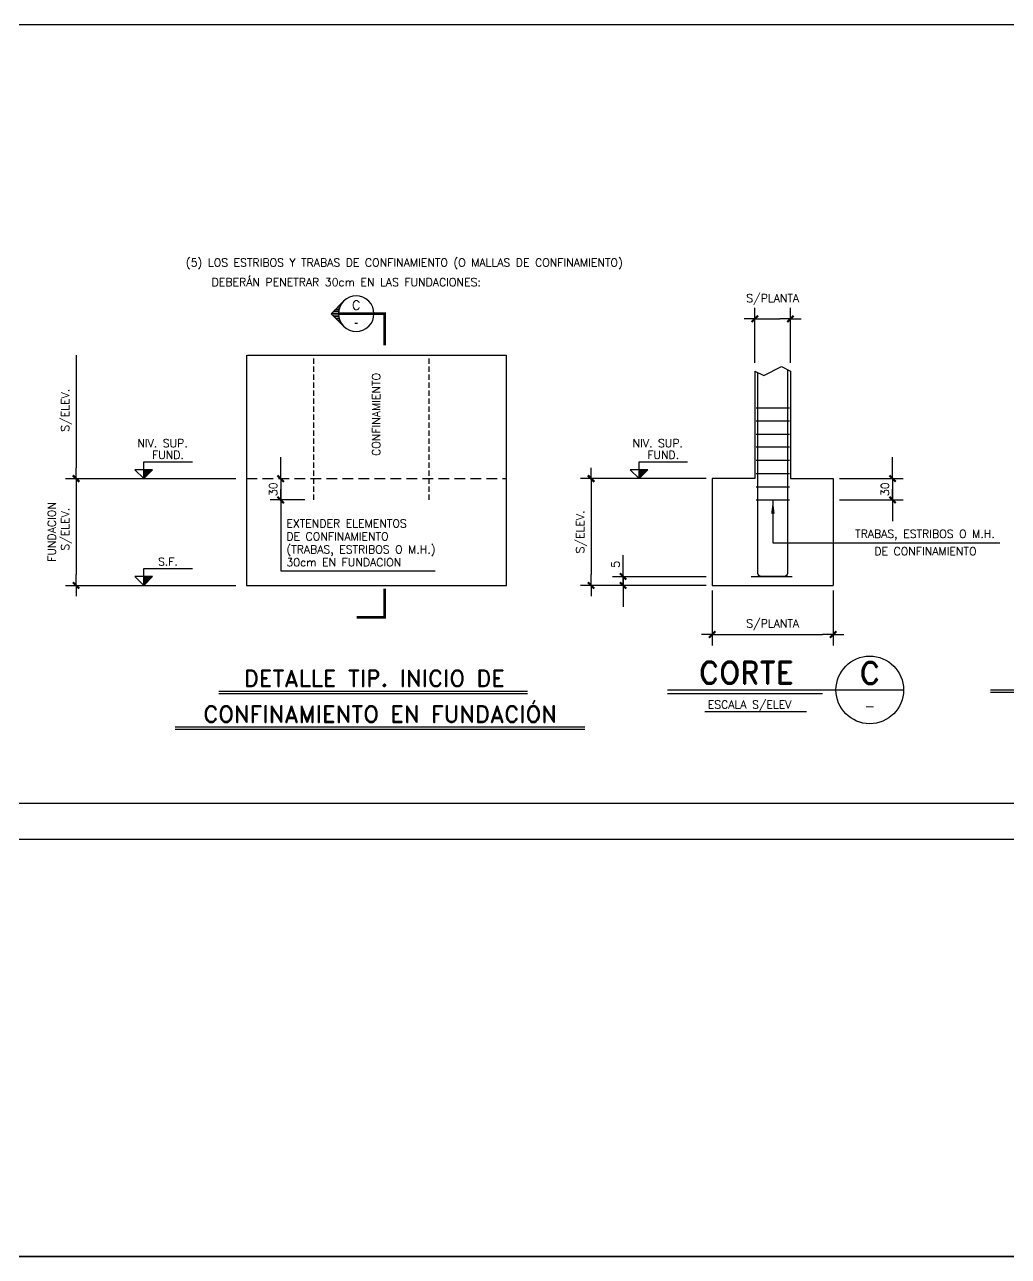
# Model space of a CAD drawing. Extents: x -11621 to 12069, y -2075 to 16129.
# Drawn here: x 2300 to 3683, y 68 to 1799 of the extents above; entities that cross this region are included whole.
import ezdxf
from ezdxf.enums import TextEntityAlignment as Align

# ---------------------------------------------------------------- set-up
doc = ezdxf.new("R2010")
doc.units = 0
doc.header["$LTSCALE"] = 30
doc.header["$MEASUREMENT"] = 0
doc.linetypes.add('DASHED', pattern=[0.75, 0.5, -0.25])
doc.linetypes.add('HIDDEN', pattern=[0.375, 0.25, -0.125])
doc.layers.get('0').update_dxf_attribs({"linetype": 'CONTINUOUS'})
for name, color, linetype in [('CONTORNOS', 3, 'CONTINUOUS'), ('CORTES', 5, 'CONTINUOUS'), ('RLA-CORTES', 5, 'CONTINUOUS'), ('RLA-FORMATO', 7, 'CONTINUOUS'), ('RLA-TEXTOS-FE', 9, 'CONTINUOUS'), ('TEXTOS2', 6, 'CONTINUOUS')]:
    doc.layers.add(name, color=color, linetype=linetype)
doc.styles.add('ROMAND', font='romand', dxfattribs={"height": 31.5})
doc.styles.add('ROMANS', font='romans.shx', dxfattribs={"height": 11.25})
doc.styles.add('SIETE50', font='ROMAND.SHX', dxfattribs={"height": 31.5})
doc.linetypes.add('ZIGZAG', pattern='A,0.0001,-0.2,[131,ltypeshp.shx,S=0.2,R=0,X=-0.2,Y=0],-0.4,[131,ltypeshp.shx,S=0.2,R=180,X=0.2,Y=0],-0.2', length=0.8001)
doc.dimstyles.new('ING20', dxfattribs={"dimscale": 50, "dimtxt": 0.27, "dimasz": 0.3, "dimexe": 0.3, "dimexo": 1, "dimgap": 0.1, "dimtad": 1, "dimdec": 1, "dimlfac": 0.4, "dimzin": 12, "dimdsep": 46, "dimtxsty": 'ROMANS', "dimblk1": 'TICK1', "dimblk2": 'TICK1', "dimsah": 1, "dimcen": 0.09, "dimse1": 1, "dimse2": 1, "dimclrd": 2, "dimclre": 1, "dimclrt": 3, "dimadec": 0, "dimazin": 0, "dimtfac": 1, "dimtdec": 1, "dimtix": 1, "dimtmove": 2, "dimatfit": 3, "dimldrblk": 'TICK1', "dimfxl": 1, "dimtolj": 1, "dimtzin": 12, "dimarcsym": 0})
doc.dimstyles.new('ING50', dxfattribs={"dimscale": 50, "dimtxt": 0.27, "dimasz": 0.3, "dimexe": 0.3, "dimexo": 1, "dimgap": 0.1, "dimtad": 1, "dimdec": 1, "dimzin": 12, "dimdsep": 46, "dimtxsty": 'ROMANS', "dimblk1": 'TICK1', "dimblk2": 'TICK1', "dimsah": 1, "dimcen": 0.09, "dimse1": 1, "dimse2": 1, "dimclrd": 2, "dimclre": 1, "dimclrt": 3, "dimadec": 0, "dimazin": 0, "dimtfac": 1, "dimtdec": 1, "dimtix": 1, "dimtmove": 2, "dimatfit": 3, "dimldrblk": 'TICK1', "dimfxl": 1, "dimtolj": 1, "dimtzin": 12, "dimarcsym": 0})

# ---------------------------------------------------------------- blocks, each defined once
blk = doc.blocks.new('TICK1')
at = {"color": 2}
for points in [[(0, 0), (-1, 0)], [(0, 0), (1, 0)]]:
    blk.add_lwpolyline(points, dxfattribs=at)
at = {"color": 2, "const_width": 0.2}
blk.add_lwpolyline([(-0.3, -0.3), (0.3, 0.3)], dxfattribs=at)
blk = doc.blocks.new('*D20')
at = {"layer": 'RLA-CORTES', "color": 2, "lineweight": -2, "transparency": 16777216}
for p, q in [((2660, 1176), (2660, 1191)), ((2660, 1161), (2660, 1131)), ((2660, 1116), (2660, 1101))]:
    blk.add_line(p, q, dxfattribs=at)
at = {"layer": 'RLA-CORTES', "color": 2, "lineweight": -2, "transparency": 16777216, "xscale": 15, "yscale": 15, "zscale": 15}
for p, rotation in [((2660, 1161), 270), ((2660, 1131), 90)]:
    blk.add_blockref('TICK1', p, dxfattribs=dict(at, rotation=rotation))
at = {"layer": 'RLA-CORTES', "color": 3, "transparency": 16777216, "insert": (2649.4, 1146), "char_height": 11.25, "attachment_point": 5, "rotation": 90, "style": 'ROMANS'}
blk.add_mtext('\\A1;30', dxfattribs=at)
blk = doc.blocks.new('nivel-el')
at = {"linetype": 'Continuous'}
blk.add_hatch(color=1, dxfattribs=at).paths.add_polyline_path([(0, 0), (12.5, 12.5), (0, 12.5)])
at = {"color": 3}
blk.add_lwpolyline([(0, 0), (12.5, 12.5), (0, 12.5), (-12.5, 12.5), (0, 0), (0, 12.5), (0, 23.6), (68.4, 23.6)], dxfattribs=at)
at = {"color": 3, "style": 'ROMANS'}
blk.add_attdef('%%P0.00', text='', height=11.2, dxfattribs=at).set_placement((34, 27.7), align=Align.CENTER)
blk = doc.blocks.new('*D18')
at = {"layer": 'RLA-CORTES', "color": 2, "lineweight": -2, "transparency": 16777216}
blk.add_line((2372.3, 1146), (2372.3, 1026), dxfattribs=at)
at = {"layer": 'RLA-CORTES', "color": 2, "lineweight": -2, "transparency": 16777216, "xscale": 15, "yscale": 15, "zscale": 15}
for p, rotation in [((2372.3, 1161), 90), ((2372.3, 1011), 270)]:
    blk.add_blockref('TICK1', p, dxfattribs=dict(at, rotation=rotation))
at = {"layer": 'RLA-CORTES', "color": 3, "transparency": 16777216, "insert": (2349.3, 1086), "char_height": 11.25, "attachment_point": 5, "rotation": 90, "style": 'ROMANS'}
blk.add_mtext('\\A1;FUNDACION\\P S/ELEV.', dxfattribs=at)
blk = doc.blocks.new('*X24')
at = {"color": 0}
for p, q in [((2610.1, 1260), (2610.4, 1260)), ((2611.9, 1257.5), (2612.9, 1257.5)), ((2613.2, 1255), (2615.4, 1255)), ((2614.2, 1252.5), (2617.9, 1252.5)), ((2614.9, 1250), (2620.4, 1250)), ((2615.3, 1247.5), (2622.9, 1247.5)), ((2610.9, 1230), (2611.4, 1230)), ((2612.4, 1232.5), (2613.9, 1232.5)), ((2613.6, 1235), (2616.4, 1235)), ((2614.5, 1237.5), (2618.9, 1237.5)), ((2615.1, 1240), (2621.4, 1240)), ((2615.4, 1242.5), (2623.9, 1242.5)), ((2615.5, 1245), (2625.4, 1245)), ((2608.8, 1227.5), (2608.9, 1227.5))]:
    blk.add_line(p, q, dxfattribs=at)
blk = doc.blocks.new('corte2')
at = {"color": 2, "linetype": 'Continuous'}
for p, q in [((-57.7, 17.7), (-75.4, 0)), ((-75.4, 0), (-57.7, -17.7))]:
    blk.add_line(p, q, dxfattribs=at)
at = {"color": 2, "linetype": 'Continuous', "const_width": 3.5}
blk.add_lwpolyline([(-65, 0), (0, 0), (0, -44.5)], dxfattribs=at)
at = {"color": 2, "linetype": 'Continuous'}
blk.add_arc((-40, 0), 25, 135, 225, dxfattribs=at)
at = {"color": 1, "linetype": 'Continuous'}
blk.add_arc((-40, 0), 25, 225, 135, dxfattribs=at)
at = {"color": 2, "linetype": 'Continuous', "xscale": -1}
blk.add_blockref('*X24', (2550.5, -1244.5), dxfattribs=at)
at = {"color": 3, "linetype": 'Continuous', "style": 'ROMAND'}
blk.add_attdef('A', text='', height=13, dxfattribs=at).set_placement((-40, 12), align=Align.MIDDLE)
at = {"color": 3, "linetype": 'Continuous'}
blk.add_attdef('-', text='', height=13, dxfattribs=at).set_placement((-40, -12), align=Align.MIDDLE)
blk = doc.blocks.new('corte9')
at = {"color": 2, "const_width": 3.51}
blk.add_lwpolyline([(0, 39.5), (0, 0), (40.5, 0)], dxfattribs=at)
blk = doc.blocks.new('*D26')
at = {"layer": 'CORTES', "color": 2, "lineweight": -2, "transparency": 16777216}
blk.add_line((3096.4, 1146), (3096.4, 1026), dxfattribs=at)
at = {"layer": 'CORTES', "color": 2, "lineweight": -2, "transparency": 16777216, "xscale": 15, "yscale": 15, "zscale": 15}
for p, rotation in [((3096.4, 1161), 90), ((3096.4, 1011), 270)]:
    blk.add_blockref('TICK1', p, dxfattribs=dict(at, rotation=rotation))
at = {"layer": 'CORTES', "color": 3, "transparency": 16777216, "insert": (3082.8, 1086), "char_height": 11.25, "attachment_point": 5, "rotation": 90, "style": 'ROMANS'}
blk.add_mtext('\\A1;S/ELEV.', dxfattribs=at)
blk = doc.blocks.new('*D27')
at = {"layer": 'CORTES', "color": 2, "lineweight": -2, "transparency": 16777216}
for p, q in [((3141.4, 1038.5), (3141.4, 1053.5)), ((3141.4, 1023.5), (3141.4, 1011)), ((3141.4, 996), (3141.4, 981))]:
    blk.add_line(p, q, dxfattribs=at)
at = {"layer": 'CORTES', "color": 2, "lineweight": -2, "transparency": 16777216, "xscale": 15, "yscale": 15, "zscale": 15}
for p, rotation in [((3141.4, 1023.5), 270), ((3141.4, 1011), 90)]:
    blk.add_blockref('TICK1', p, dxfattribs=dict(at, rotation=rotation))
at = {"layer": 'CORTES', "color": 3, "transparency": 16777216, "insert": (3130.8, 1040.5), "char_height": 11.25, "attachment_point": 5, "rotation": 90, "style": 'ROMANS'}
blk.add_mtext('\\A1;5', dxfattribs=at)
blk = doc.blocks.new('*D28')
at = {"layer": 'CORTES', "color": 2, "lineweight": -2, "transparency": 16777216}
for p, q in [((3520.2, 1176), (3520.2, 1191)), ((3520.2, 1161), (3520.2, 1131)), ((3520.2, 1116), (3520.2, 1101))]:
    blk.add_line(p, q, dxfattribs=at)
at = {"layer": 'CORTES', "color": 2, "lineweight": -2, "transparency": 16777216, "xscale": 15, "yscale": 15, "zscale": 15}
for p, rotation in [((3520.2, 1161), 270), ((3520.2, 1131), 90)]:
    blk.add_blockref('TICK1', p, dxfattribs=dict(at, rotation=rotation))
at = {"layer": 'CORTES', "color": 3, "transparency": 16777216, "insert": (3509.6, 1146), "char_height": 11.25, "attachment_point": 5, "rotation": 90, "style": 'ROMANS'}
blk.add_mtext('\\A1;30', dxfattribs=at)
blk = doc.blocks.new('*D29')
at = {"layer": 'CORTES', "color": 2, "lineweight": -2, "transparency": 16777216}
blk.add_line((3341.7, 1385.4), (3361.7, 1385.4), dxfattribs=at)
at = {"layer": 'CORTES', "color": 2, "lineweight": -2, "transparency": 16777216, "xscale": 15, "yscale": 15, "zscale": 15, "rotation": 180}
blk.add_blockref('TICK1', (3326.7, 1385.4), dxfattribs=at)
at = {"layer": 'CORTES', "color": 2, "lineweight": -2, "transparency": 16777216, "xscale": 15, "yscale": 15, "zscale": 15}
blk.add_blockref('TICK1', (3376.7, 1385.4), dxfattribs=at)
at = {"layer": 'CORTES', "color": 3, "transparency": 16777216, "insert": (3351.7, 1412.6), "char_height": 11.25, "attachment_point": 5, "style": 'ROMANS'}
blk.add_mtext('\\A1;S/PLANTA', dxfattribs=at)
blk = doc.blocks.new('FLECHA')
at = {"color": 2}
blk.add_lwpolyline([(0, 0, 0, 5, 0), (19.2, 0, 5, 5, 0)], format="xyseb", dxfattribs=at)
blk = doc.blocks.new('*D30')
at = {"layer": 'CORTES', "color": 2, "lineweight": -2, "transparency": 16777216}
blk.add_line((3281.7, 941.9), (3421.7, 941.9), dxfattribs=at)
at = {"layer": 'CORTES', "color": 2, "lineweight": -2, "transparency": 16777216, "xscale": 15, "yscale": 15, "zscale": 15, "rotation": 180}
blk.add_blockref('TICK1', (3266.7, 941.9), dxfattribs=at)
at = {"layer": 'CORTES', "color": 2, "lineweight": -2, "transparency": 16777216, "xscale": 15, "yscale": 15, "zscale": 15}
blk.add_blockref('TICK1', (3436.7, 941.9), dxfattribs=at)
at = {"layer": 'CORTES', "color": 3, "transparency": 16777216, "insert": (3351.7, 955.5), "char_height": 11.25, "attachment_point": 5, "style": 'ROMANS'}
blk.add_mtext('\\A1;S/PLANTA', dxfattribs=at)

msp = doc.modelspace()

# ---------------------------------------------------------------- linework, layer by layer
at = {"color": 6}
for p, q in [((2573.08, 862.38), (3006.98, 862.38)), ((2573.08, 859.05), (3006.98, 859.05)), ((3658.12, 864.05), (4562.6, 864.05)), ((3658.12, 860.71), (4562.6, 860.71)), ((2511.75, 812.15), (3087.75, 812.15)), ((2511.75, 808.81), (3087.75, 808.81))]:
    msp.add_line(p, q, dxfattribs=at)
at = {"layer": 'CONTORNOS', "color": 1}
for p, q in [((3352.03, 1130.96), (3352.03, 1070.7)), ((3352.03, 1070.7), (3671.25, 1070.7))]:
    msp.add_line(p, q, dxfattribs=at)
at = {"layer": 'CONTORNOS', "color": 2}
msp.add_lwpolyline([(3326.73, 1312.12), (3339.23, 1305.87), (3364.23, 1318.37), (3376.73, 1312.12)], dxfattribs=at)
at = {"layer": 'CORTES', "color": 1}
for p, q in [((3326.73, 1323.7), (3326.73, 1400.98)), ((3376.73, 1323.7), (3376.73, 1400.98)), ((3328.6, 1260.52), (3375.37, 1260.52)), ((3328.6, 1242.27), (3375.37, 1242.27)), ((3328.6, 1223.42), (3375.37, 1223.42)), ((3328.6, 1205.78), (3375.37, 1205.78)), ((3328.6, 1186.92), (3375.37, 1186.92)), ((3258.35, 1160.96), (3081.4, 1160.96)), ((3328.6, 1168.06), (3375.37, 1168.06)), ((3445.62, 1160.96), (3535.22, 1160.96)), ((3328.6, 1149.21), (3375.37, 1149.21)), ((3328.6, 1130.96), (3375.37, 1130.96)), ((3445.62, 1130.96), (3535.22, 1130.96)), ((3126.4, 1023.47), (3258.35, 1023.47)), ((3258.35, 1010.96), (3081.4, 1010.96)), ((3266.73, 1003.59), (3266.73, 926.31)), ((3436.73, 1003.59), (3436.73, 926.31))]:
    msp.add_line(p, q, dxfattribs=at)
at = {"layer": 'CORTES', "color": 3}
for p, q in [((3326.73, 1312.12), (3326.73, 1160.96)), ((3376.73, 1312.12), (3376.73, 1160.96)), ((3266.73, 1160.96), (3266.73, 1010.96)), ((3326.73, 1160.96), (3266.73, 1160.96)), ((3376.73, 1160.96), (3436.73, 1160.96)), ((3436.73, 1160.96), (3436.73, 1010.96)), ((3266.73, 1010.96), (3436.73, 1010.96))]:
    msp.add_line(p, q, dxfattribs=at)
at = {"layer": 'CORTES', "color": 0}
msp.add_line((3321.66, 1023.47), (3379.03, 1023.47), dxfattribs=at)
for points in [[(3372.48, 1314.24), (3372.48, 1027.72, -0.4142136), (3368.23, 1023.47), (3335.23, 1023.47, -0.4142136), (3330.98, 1027.72)], [(3330.98, 1027.72), (3330.98, 1309.99, -0.4166003)]]:
    msp.add_lwpolyline(points, format="xyb", dxfattribs=at)
at = {"layer": 'RLA-CORTES', "color": 2}
for p, q in [((2372.28, 1334.53), (2372.28, 1175.96)), ((41.9, 654.37), (4656.16, 654.37))]:
    msp.add_line(p, q, dxfattribs=at)
at = {"layer": 'RLA-CORTES', "color": 1, "linetype": 'ZIGZAG'}
for p, q in [((2612, 1334.53), (2612, 1010.96)), ((2977.5, 1010.96), (2977.5, 1334.53))]:
    msp.add_line(p, q, dxfattribs=at)
at = {"layer": 'RLA-CORTES', "color": 1, "linetype": 'HIDDEN'}
for p, q in [((2706.51, 1130.96), (2706.51, 1334.53)), ((2868.51, 1130.96), (2868.51, 1334.53))]:
    msp.add_line(p, q, dxfattribs=at)
at = {"layer": 'RLA-CORTES', "color": 1}
for p, q in [((2357.28, 1160.96), (2597, 1160.96)), ((2694, 1130.96), (2645, 1130.96)), ((2660, 1130.96), (2660, 1031.38)), ((2660, 1031.38), (2877.03, 1031.38)), ((2357.28, 1010.96), (2597, 1010.96))]:
    msp.add_line(p, q, dxfattribs=at)
at = {"layer": 'RLA-CORTES', "color": 2, "linetype": 'DASHED'}
msp.add_line((2612, 1160.96), (2977.5, 1160.96), dxfattribs=at)
at = {"layer": 'RLA-CORTES', "color": 3}
msp.add_line((2612, 1010.96), (2977.5, 1010.96), dxfattribs=at)
at = {"layer": 'RLA-CORTES', "color": 2}
msp.add_lwpolyline([(91.9, 1798.87), (4606.16, 1798.87), (4606.16, 704.37), (91.9, 704.37)], close=True, dxfattribs=at)
at = {"layer": 'RLA-CORTES', "color": 1, "linetype": 'ZIGZAG'}
msp.add_lwpolyline([(2613.36, 1334.53), (2976.95, 1334.53)], dxfattribs=at)
at = {"layer": 'RLA-FORMATO', "color": 6, "linetype": 'Continuous'}
for p, q in [((-58.1, 68.1), (5686.9, 68.1)), ((5686.9, 68.1), (426.9, 68.1))]:
    msp.add_line(p, q, dxfattribs=at)
at = {"layer": 'TEXTOS2', "color": 6}
for p, q in [((3203.72, 864.05), (3535.74, 864.05)), ((3203.72, 859.05), (3421.74, 859.05))]:
    msp.add_line(p, q, dxfattribs=at)
at = {"layer": 'TEXTOS2', "color": 3}
msp.add_line((3256.1, 833.57), (3399.35, 833.57), dxfattribs=at)
msp.add_circle((3488.24, 864.05), 47.5, dxfattribs=at)

# ---------------------------------------------------------------- block references
at = {"layer": 'CONTORNOS'}
msp.add_blockref('corte2', (2806.14, 1392.65), dxfattribs=at).add_auto_attribs({'-': '-', 'A': 'C'})
at = {"layer": 'CONTORNOS', "color": 1, "rotation": 270}
msp.add_blockref('FLECHA', (3352.03, 1130.96), dxfattribs=at)
at = {"layer": 'CONTORNOS', "rotation": 90}
msp.add_blockref('corte9', (2806.14, 965.97), dxfattribs=at)
at = {"layer": 'CORTES'}
msp.add_blockref('nivel-el', (3163.77, 1160.96, 0), dxfattribs=at).add_auto_attribs({'%%P0.00': 'FUND.'})
at = {"layer": 'RLA-CORTES'}
for p, values in [((2467.44, 1160.96, 0), {'%%P0.00': 'FUND.'}), ((2467.44, 1010.96, 0), {'%%P0.00': 'S.F.'})]:
    msp.add_blockref('nivel-el', p, dxfattribs=at).add_auto_attribs(values)
at = {"layer": 'RLA-CORTES', "color": 2, "xscale": 15, "yscale": 15, "zscale": 15}
for p, rotation in [((2372.28, 1160.96), 270), ((2372.28, 1010.96), 90)]:
    msp.add_blockref('TICK1', p, dxfattribs=dict(at, rotation=rotation))

# ---------------------------------------------------------------- texts
at = {"color": 6, "style": 'ROMAND'}
for s, p in [('DETALLE TIP. INICIO DE ', (2799.77, 868.64)), ('CONFINAMIENTO EN FUNDACIÓN', (2799.77, 818.4))]:
    msp.add_text(s, height=23.3333, dxfattribs=at).set_placement(p, align=Align.CENTER)
at = {"layer": 'CONTORNOS', "color": 3, "style": 'ROMANS'}
msp.add_text('-', height=13, dxfattribs=at).set_placement((3488.4, 841.25), align=Align.MIDDLE)
at = {"layer": 'CORTES', "color": 3, "style": 'ROMANS'}
msp.add_text('NIV. SUP.', height=11.25, dxfattribs=at).set_placement((3154.75, 1205.06))
at = {"layer": 'CORTES', "color": 9, "style": 'ROMANS'}
for s, p in [('TRABAS, ESTRIBOS O M.H.', (3565.82, 1077.77)), ('DE CONFINAMIENTO', (3566.49, 1053.25))]:
    msp.add_text(s, height=11.25, dxfattribs=at).set_placement(p, align=Align.CENTER)
at = {"layer": 'RLA-CORTES', "color": 9, "style": 'ROMANS'}
msp.add_text('CONFINAMIENTO', height=11.25, rotation=90, dxfattribs=at).set_placement((2799.87, 1251.11), align=Align.CENTER)
at = {"layer": 'RLA-CORTES', "color": 3, "style": 'ROMANS'}
msp.add_text('NIV. SUP.', height=11.25, dxfattribs=at).set_placement((2458.41, 1205.06))
at = {"layer": 'RLA-CORTES', "color": 3, "insert": (2358.71, 1256.96), "char_height": 11.25, "attachment_point": 5, "rotation": 90, "style": 'ROMANS'}
msp.add_mtext('\\A1;S/ELEV.', dxfattribs=at)
at = {"layer": 'RLA-TEXTOS-FE', "color": 9, "style": 'ROMANS'}
for s, p in [('(5) LOS ESTRIBOS Y TRABAS DE CONFINAMIENTO (O MALLAS DE CONFINAMIENTO) ', (2526.72, 1458.86)), ('DEBERÁN PENETRAR 30cm EN LAS FUNDACIONES:', (2562.87, 1431.39)), ('EXTENDER ELEMENTOS', (2668, 1092.31)), ('DE CONFINAMIENTO', (2668, 1074.1)), ('(TRABAS, ESTRIBOS O M.H.)', (2668, 1055.88)), ('30cm EN FUNDACION', (2668, 1037.71))]:
    msp.add_text(s, height=11.25, dxfattribs=at).set_placement(p)
at = {"layer": 'TEXTOS2', "color": 6, "style": 'SIETE50'}
msp.add_text('CORTE', height=31.5, dxfattribs=at).set_placement((3248.1, 872.63))
msp.add_text('C', height=31.5, dxfattribs=at).set_placement((3488.32, 887.65), align=Align.MIDDLE_CENTER)
at = {"layer": 'TEXTOS2', "color": 3, "style": 'ROMANS'}
msp.add_text('ESCALA S/ELEV', height=11.25, dxfattribs=at).set_placement((3260.41, 837.79))

# ---------------------------------------------------------------- dimensions: what is measured, and where the dimension line sits
at = {"layer": 'CORTES', "color": 2}
dim = msp.add_linear_dim(base=(3376.73, 1385.39), p1=(3326.73, 1386.13), p2=(3376.73, 1390.58), angle=180, text='S/PLANTA', dimstyle='ING20', dxfattribs=at)
dim.commit()
dim.dimension.update_dxf_attribs({"geometry": '*D29', "text_midpoint": (3351.73, 1412.64), "dimtype": 160})
at = {"layer": 'CORTES'}
dim = msp.add_linear_dim(base=(3520.22, 1130.96), p1=(3520.22, 1160.96), p2=(3520.22, 1130.96), angle=90, dimstyle='ING50', override={"dimfxl": 0.2}, dxfattribs=at)
dim.commit()
dim.dimension.update_dxf_attribs({"geometry": '*D28', "text_midpoint": (3509.6, 1145.96)})
at = {"layer": 'CORTES', "color": 2}
for base, p1, p2, angle, text, picture, middle in [((3096.4, 1010.96), (3096.4, 1160.96), (3096.4, 1010.96), 90, 'S/ELEV.', '*D26', (3082.83, 1085.96)), ((3436.73, 941.89), (3266.73, 941.15), (3436.73, 936.71), 180, 'S/PLANTA', '*D30', (3351.73, 955.47))]:
    dim = msp.add_linear_dim(base=base, p1=p1, p2=p2, angle=angle, text=text, dimstyle='ING20', dxfattribs=at)
    dim.commit()
    dim.dimension.update_dxf_attribs({"geometry": picture, "text_midpoint": middle})
at = {"layer": 'CORTES'}
dim = msp.add_linear_dim(base=(3141.4, 1010.96), p1=(3141.4, 1023.47), p2=(3141.4, 1010.96), angle=90, text='5', dimstyle='ING20', dxfattribs=at)
dim.commit()
dim.dimension.update_dxf_attribs({"geometry": '*D27', "text_midpoint": (3130.78, 1040.45), "dimtype": 160})
at = {"layer": 'RLA-CORTES'}
dim = msp.add_linear_dim(base=(2660, 1130.96), p1=(2655.78, 1160.96), p2=(2655.78, 1130.96), angle=90, dimstyle='ING50', override={"dimfxl": 0.2}, dxfattribs=at)
dim.commit()
dim.dimension.update_dxf_attribs({"geometry": '*D20', "text_midpoint": (2649.38, 1145.96)})
dim = msp.add_linear_dim(base=(2372.28, 1010.96), p1=(2368.06, 1160.96), p2=(2368.06, 1010.96), angle=90, text='FUNDACION\\P S/ELEV.', dimstyle='ING50', override={"dimfxl": 0.2}, dxfattribs=at)
dim.commit()
dim.dimension.update_dxf_attribs({"geometry": '*D18', "text_midpoint": (2349.34, 1085.96)})

doc.saveas('drawing.dxf')
